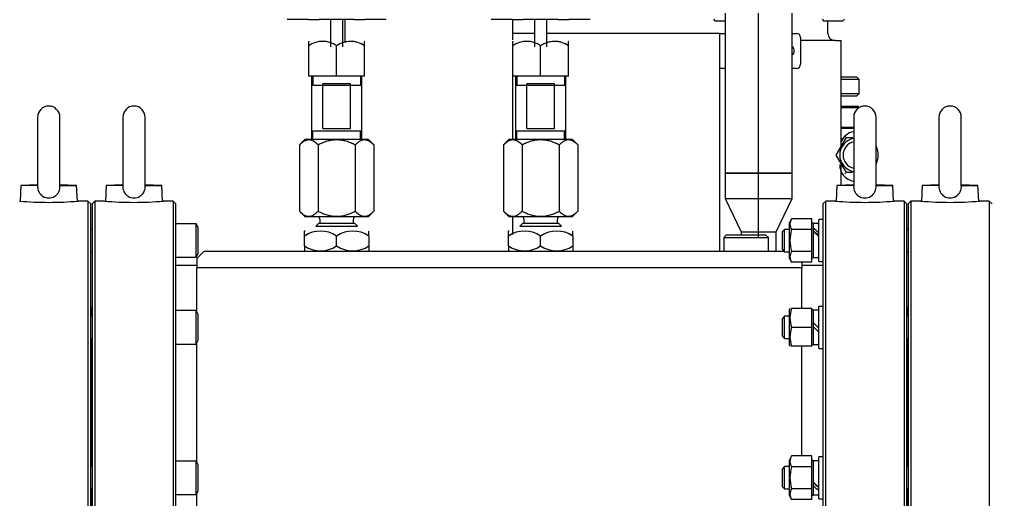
# Model space of a CAD drawing. Extents: x -681219 to -550379, y -242630 to -158199.
# Drawn here: x -621992 to -621092, y -178045 to -177600 of the extents above; entities that cross this region are included whole.
import ezdxf
from ezdxf.lldxf.tags import DXFTag

# ---------------------------------------------------------------- set-up
doc = ezdxf.new("R2010")
doc.units = 0
doc.header["$LTSCALE"] = 1000
for name, color, linetype in [('$TD_AUDIT_GENERATED_(22BB)', 7, 'CONTINUOUS'), ('150-3', 7, 'CONTINUOUS'), ('16_GB93', 7, 'CONTINUOUS'), ('16_GB97.1', 7, 'CONTINUOUS'), ('DN15_GB3289.2_A', 7, 'CONTINUOUS'), ('DN15X？金属软管', 7, 'CONTINUOUS'), ('DV1_默认层', 7, 'CONTINUOUS'), ('H04040016', 7, 'CONTINUOUS'), ('LZB-40B_0.25-2', 7, 'CONTINUOUS'), ('M16_GB1229', 7, 'CONTINUOUS'), ('M16×150_GB70.1_1', 7, 'CONTINUOUS'), ('M16×65_GB5782', 7, 'CONTINUOUS'), ('M20_GB825', 7, 'CONTINUOUS'), ('MY135_04030101', 7, 'CONTINUOUS'), ('MY150_06030202', 7, 'CONTINUOUS'), ('MYPH00711330A_A', 7, 'CONTINUOUS'), ('MYPH00711331A_A', 7, 'CONTINUOUS'), ('MYPH00711775_A', 7, 'CONTINUOUS'), ('MYPH01410300A_A', 7, 'CONTINUOUS'), ('MYPH01410303A_A', 7, 'CONTINUOUS'), ('MYPH01410304A_A', 7, 'CONTINUOUS'), ('MYPH01911308', 7, 'CONTINUOUS'), ('SJPS120×2_040201', 7, 'CONTINUOUS'), ('不锈钢法兰D25', 7, 'CONTINUOUS'), ('中段腔上筋', 7, 'CONTINUOUS'), ('中段腔衬套', 7, 'CONTINUOUS'), ('中段腔铸件', 7, 'CONTINUOUS'), ('异径接头DN40×20_GB12', 7, 'CONTINUOUS'), ('汽管DN40-350', 7, 'CONTINUOUS'), ('进料腔衬套', 7, 'CONTINUOUS'), ('进料腔铸件', 7, 'CONTINUOUS')]:
    doc.layers.add(name, color=color, linetype=linetype)
tags = doc.linetypes.add('CENTER2', pattern=[28.575, 19.05, -3.175, 3.175, -3.175]).pattern_tags.tags
tags[10:11] = [DXFTag(74, 4), DXFTag(75, 0), DXFTag(340, '0'), DXFTag(46, 0.0), DXFTag(50, 0.0), DXFTag(44, 0.0), DXFTag(45, 0.0)]
tags[8:9] = [DXFTag(74, 4), DXFTag(75, 0), DXFTag(340, '0'), DXFTag(46, 0.0), DXFTag(50, 0.0), DXFTag(44, 0.0), DXFTag(45, 0.0)]
tags[6:7] = [DXFTag(74, 4), DXFTag(75, 0), DXFTag(340, '0'), DXFTag(46, 0.0), DXFTag(50, 0.0), DXFTag(44, 0.0), DXFTag(45, 0.0)]
tags[4:5] = [DXFTag(74, 4), DXFTag(75, 0), DXFTag(340, '0'), DXFTag(46, 0.0), DXFTag(50, 0.0), DXFTag(44, 0.0), DXFTag(45, 0.0)]

msp = doc.modelspace()

# ---------------------------------------------------------------- linework, layer by layer
at = {"layer": '$TD_AUDIT_GENERATED_(22BB)', "color": 7, "linetype": 'Continuous'}
for p, q in [((-621514.6665, -177612.4964), (-621534.7545, -177612.4964)), ((-621351.7593, -177612.4964), (-621503.0025, -177612.4964)), ((-621342.9465, -177612.4964), (-621351.7593, -177612.4964)), ((-621342.9465, -177612.4964), (-621342.9465, -177814.6724))]:
    msp.add_line(p, q, dxfattribs=at)
at = {"layer": '150-3', "color": 7, "linetype": 'Continuous'}
for p, q in [((-621690.2745, -177620.8263), (-621690.2745, -177599.5364)), ((-621534.7545, -177618.4944), (-621534.7545, -177599.5364)), ((-621534.7545, -177710.9924), (-621534.7545, -177652.0244)), ((-621534.7545, -177799.0085), (-621534.7545, -177782.2724))]:
    msp.add_line(p, q, dxfattribs=at)
at = {"layer": '16_GB93', "color": 7, "linetype": 'Continuous'}
for p, q in [((-621250.9305, -177788.7237), (-621256.2441, -177788.7237)), ((-621256.2441, -177820.3461), (-621250.9305, -177820.3461)), ((-621250.9305, -177869.2267), (-621256.2441, -177869.2267)), ((-621256.2441, -177880.5025), (-621250.9305, -177885.8161)), ((-621250.9305, -177889.5734), (-621256.2441, -177884.2598)), ((-621256.2441, -177900.8491), (-621250.9305, -177900.8491)), ((-621250.9305, -178008.6621), (-621256.2441, -178008.6621)), ((-621256.2441, -178040.2845), (-621250.9305, -178040.2845))]:
    msp.add_line(p, q, dxfattribs=at)
for centre, major_axis, start_param, end_param in [((-621251.7086, -177804.5349), (-15.2724, 15.2724), -1.35823249, -1.01806001), ((-621251.7086, -177804.5349), (-10.1399, 10.1399), 4.89999302, 5.42094808), ((-621255.4659, -177804.5349), (15.2724, -15.2724), 1.54165878, 1.88183127), ((-621251.7086, -178024.4733), (-15.2724, 15.2724), 1.54165878, 1.88183127), ((-621255.4659, -178024.4733), (10.1399, -10.1399), 4.89999302, 5.42094808), ((-621255.4659, -178024.4733), (15.2724, -15.2724), -1.35823249, -1.01806001)]:
    msp.add_ellipse(centre, major_axis=major_axis, ratio=0.26794919, start_param=start_param, end_param=end_param, dxfattribs=at)
at = {"layer": '16_GB97.1', "color": 7, "linetype": 'Continuous'}
for p, q in [((-621250.9305, -177823.9749), (-621250.9305, -177785.0949)), ((-621247.0425, -177785.0949), (-621250.9305, -177785.0949)), ((-621250.9305, -177823.9749), (-621247.0425, -177823.9749)), ((-621250.9305, -177904.4779), (-621250.9305, -177865.5979)), ((-621247.0425, -177865.5979), (-621250.9305, -177865.5979)), ((-621250.9305, -177904.4779), (-621247.0425, -177904.4779)), ((-621250.9305, -178043.9133), (-621250.9305, -178005.0333)), ((-621247.0425, -178005.0333), (-621250.9305, -178005.0333)), ((-621250.9305, -178043.9133), (-621247.0425, -178043.9133))]:
    msp.add_line(p, q, dxfattribs=at)
at = {"layer": 'DN15_GB3289.2_A', "color": 7, "linetype": 'Continuous'}
for start, end in [(120.9353486, 123.4733596), (129.9993553, 135.2086753), (0, 25.4146209), (334.5853791, 0), (237.0970204, 239.6350416)]:
    msp.add_arc((-621215.9385, -177725.2484), 20.088, start, end, dxfattribs=at)
at = {"layer": 'DN15X？金属软管', "color": 7, "linetype": 'Continuous'}
for p, q in [((-621234.6446, -177725.2484), (-621225.2916, -177709.0484)), ((-621225.2916, -177709.0484), (-621219.2159, -177709.0484)), ((-621225.2916, -177741.4484), (-621234.6446, -177725.2484)), ((-621219.5642, -177741.4484), (-621225.2916, -177741.4484))]:
    msp.add_line(p, q, dxfattribs=at)
for centre, radius, start, end in [((-621215.9385, -177718.9496), 15.552, 99.6029008, 156.9721071), ((-621215.9385, -177725.2484), 15.552, 99.5940682, 260.4059318), ((-621215.9385, -177725.2484), 12.5025, 101.9652461, 258.0347539), ((-621215.9385, -177734.3339), 15.5551, 178.8577794, 260.3820947)]:
    msp.add_arc(centre, radius, start, end, dxfattribs=at)
at = {"layer": 'DV1_默认层', "color": 7, "linetype": 'CENTER2'}
msp.add_line((-621306.6585, -177801.8935), (-621306.6585, -176943.4901), dxfattribs=at)
at = {"layer": 'H04040016', "color": 7, "linetype": 'Continuous'}
for p, q in [((-621230.1945, -177679.8884), (-621214.6425, -177679.8884)), ((-621230.1945, -177681.1844), (-621213.3465, -177681.1844)), ((-621213.3465, -177681.1844), (-621214.6425, -177679.8884)), ((-621213.3465, -177681.2775), (-621213.3465, -177681.1844)), ((-621230.1945, -177699.3284), (-621218.5305, -177699.3284)), ((-621218.5305, -177700.6244), (-621230.1945, -177700.6244))]:
    msp.add_line(p, q, dxfattribs=at)
at = {"layer": 'LZB-40B_0.25-2', "color": 7, "linetype": 'Continuous'}
for p, q in [((-621242.5065, -177612.4964), (-621242.5065, -177600.8324)), ((-621235.3785, -177618.9764), (-621267.7785, -177618.9764)), ((-621235.3785, -177618.9764), (-621230.1945, -177618.9764)), ((-621230.1945, -177717.5405), (-621230.1945, -177618.9764)), ((-621230.1945, -177753.4586), (-621230.1945, -177734.7007))]:
    msp.add_line(p, q, dxfattribs=at)
msp.add_arc((-621236.0265, -177612.4964), 6.48, 180, 270, dxfattribs=at)
at = {"layer": 'M16_GB1229', "color": 7, "linetype": 'Continuous'}
for p, q in [((-621276.0573, -177784.3322), (-621278.4057, -177788.3997)), ((-621278.4057, -177788.3997), (-621278.4057, -177820.6701)), ((-621257.2809, -177784.3321), (-621276.0572, -177784.3321)), ((-621257.2809, -177794.4332), (-621257.2809, -177784.3321)), ((-621256.2441, -177788.3997), (-621257.2809, -177788.3997)), ((-621256.2441, -177788.3997), (-621256.2441, -177820.6701)), ((-621257.2809, -177794.4332), (-621276.0569, -177794.4332)), ((-621257.2809, -177814.636), (-621257.2809, -177794.4332)), ((-621257.2809, -177814.636), (-621276.0572, -177814.636)), ((-621257.2809, -177824.7376), (-621257.2809, -177814.636)), ((-621278.4057, -177820.6701), (-621276.0573, -177824.7375)), ((-621257.2809, -177824.7376), (-621276.0572, -177824.7376)), ((-621257.2809, -177820.6701), (-621256.2441, -177820.6701)), ((-621277.62, -177867.5419), (-621278.4057, -177868.9027)), ((-621278.4057, -177868.9027), (-621278.4057, -177901.1731)), ((-621257.2809, -177867.5419), (-621276.0572, -177867.5419)), ((-621257.2809, -177885.0379), (-621257.2809, -177867.5419)), ((-621256.2441, -177868.9027), (-621257.2809, -177868.9027)), ((-621256.2441, -177868.9027), (-621256.2441, -177901.1731)), ((-621257.2809, -177885.0379), (-621276.0569, -177885.0379)), ((-621257.2809, -177902.5339), (-621257.2809, -177885.0379)), ((-621278.4057, -177901.1731), (-621277.62, -177902.5339)), ((-621257.2809, -177902.5339), (-621276.0572, -177902.5339)), ((-621257.2809, -177901.1731), (-621256.2441, -177901.1731)), ((-621276.0573, -178004.2707), (-621278.4057, -178008.3381)), ((-621257.2809, -178004.2706), (-621276.0572, -178004.2706)), ((-621257.2809, -178014.3722), (-621257.2809, -178004.2706)), ((-621278.4057, -178008.3381), (-621278.4057, -178040.6085)), ((-621257.2809, -178014.3722), (-621276.0572, -178014.3722)), ((-621256.2441, -178008.3381), (-621257.2809, -178008.3381)), ((-621257.2809, -178034.575), (-621257.2809, -178014.3722)), ((-621256.2441, -178008.3381), (-621256.2441, -178040.6085)), ((-621278.4057, -178040.6085), (-621276.0573, -178044.676)), ((-621257.2809, -178034.575), (-621276.0569, -178034.575)), ((-621257.2809, -178044.6761), (-621257.2809, -178034.575)), ((-621257.2809, -178040.6085), (-621256.2441, -178040.6085)), ((-621257.2809, -178044.6761), (-621276.0572, -178044.6761))]:
    msp.add_line(p, q, dxfattribs=at)
for centre, radius, start, end in [((-621268.558, -177789.3825), 9.0413, 146.0414718, 213.9614395), ((-621243.9191, -177804.535), 33.6881, 162.5506439, 197.4479005), ((-621268.5881, -177819.6868), 9.0166, 145.9324646, 214.0675354), ((-621252.1322, -177876.2896), 25.474, 159.916149, 200.0855317), ((-621252.1323, -177893.7863), 25.4739, 159.9144081, 200.0839112), ((-621268.5881, -178009.3214), 9.0166, 145.9324646, 214.0675354), ((-621243.919, -178024.4732), 33.6882, 162.5521485, 197.4493071), ((-621268.558, -178039.6257), 9.0413, 146.038412, 213.9586768)]:
    msp.add_arc(centre, radius, start, end, dxfattribs=at)
at = {"layer": 'M16×150_GB70.1_1', "color": 7, "linetype": 'Continuous'}
for p, q in [((-621828.4281, -177788.9829), (-621847.0905, -177788.9829)), ((-621828.4281, -177820.0869), (-621828.4281, -177788.9829)), ((-621826.3545, -177792.5743), (-621828.4281, -177788.9829)), ((-621924.8505, -177794.1669), (-621926.1465, -177794.1669)), ((-621826.3545, -177816.4954), (-621826.3545, -177792.5743)), ((-621282.5529, -177794.1669), (-621284.6265, -177796.2405)), ((-621284.6265, -177812.8293), (-621284.6265, -177796.2405)), ((-621282.5529, -177814.9029), (-621282.5529, -177794.1669)), ((-621278.4057, -177794.1669), (-621282.5529, -177794.1669)), ((-621167.9865, -177794.1669), (-621169.2825, -177794.1669)), ((-621926.1465, -177814.9029), (-621924.8505, -177814.9029)), ((-621828.4281, -177820.0869), (-621826.3545, -177816.4954)), ((-621284.6265, -177812.8293), (-621282.5529, -177814.9029)), ((-621282.5529, -177814.9029), (-621278.4057, -177814.9029)), ((-621169.2825, -177814.9029), (-621167.9865, -177814.9029)), ((-621847.0905, -177820.0869), (-621828.4281, -177820.0869)), ((-621828.4281, -177869.4859), (-621847.0905, -177869.4859)), ((-621828.4281, -177900.5899), (-621828.4281, -177869.4859)), ((-621826.3545, -177873.0774), (-621828.4281, -177869.4859)), ((-621924.8505, -177874.6699), (-621926.1465, -177874.6699)), ((-621826.3545, -177896.9985), (-621826.3545, -177873.0774)), ((-621282.5529, -177874.6699), (-621284.6265, -177876.7435)), ((-621284.6265, -177893.3323), (-621284.6265, -177876.7435)), ((-621282.5529, -177895.4059), (-621282.5529, -177874.6699)), ((-621278.4057, -177874.6699), (-621282.5529, -177874.6699)), ((-621167.9865, -177874.6699), (-621169.2825, -177874.6699)), ((-621926.1465, -177895.4059), (-621924.8505, -177895.4059)), ((-621828.4281, -177900.5899), (-621826.3545, -177896.9985)), ((-621284.6265, -177893.3323), (-621282.5529, -177895.4059)), ((-621282.5529, -177895.4059), (-621278.4057, -177895.4059)), ((-621169.2825, -177895.4059), (-621167.9865, -177895.4059)), ((-621847.0905, -177900.5899), (-621828.4281, -177900.5899)), ((-621924.8505, -178014.1053), (-621926.1465, -178014.1053)), ((-621828.4281, -178008.9213), (-621847.0905, -178008.9213)), ((-621828.4281, -178040.0253), (-621828.4281, -178008.9213)), ((-621826.3545, -178012.5128), (-621828.4281, -178008.9213)), ((-621826.3545, -178036.4339), (-621826.3545, -178012.5128)), ((-621282.5529, -178014.1053), (-621284.6265, -178016.1789)), ((-621282.5529, -178034.8413), (-621282.5529, -178014.1053)), ((-621278.4057, -178014.1053), (-621282.5529, -178014.1053)), ((-621167.9865, -178014.1053), (-621169.2825, -178014.1053)), ((-621284.6265, -178032.7677), (-621284.6265, -178016.1789)), ((-621284.6265, -178032.7677), (-621282.5529, -178034.8413)), ((-621926.1465, -178034.8413), (-621924.8505, -178034.8413)), ((-621847.0905, -178040.0253), (-621828.4281, -178040.0253)), ((-621828.4281, -178040.0253), (-621826.3545, -178036.4339)), ((-621282.5529, -178034.8413), (-621278.4057, -178034.8413)), ((-621169.2825, -178034.8413), (-621167.9865, -178034.8413))]:
    msp.add_line(p, q, dxfattribs=at)
at = {"layer": 'M16×65_GB5782', "color": 7, "linetype": 'Continuous'}
for p, q in [((-621348.6111, -177599.4068), (-621347.1855, -177600.8324)), ((-621347.1855, -177600.8324), (-621337.7625, -177600.8324)), ((-621247.8319, -177599.3809), (-621246.3804, -177600.8324)), ((-621246.3804, -177600.8324), (-621228.5474, -177600.8324)), ((-621228.5474, -177600.8324), (-621227.0959, -177599.3809))]:
    msp.add_line(p, q, dxfattribs=at)
at = {"layer": 'M20_GB825', "color": 7, "linetype": 'Continuous'}
for p, q in [((-621975.3945, -177690.2564), (-621975.3945, -177754.1119)), ((-621954.6585, -177753.8145), (-621954.6585, -177690.2564)), ((-621896.3385, -177690.2564), (-621896.3385, -177754.1142)), ((-621875.6025, -177753.8145), (-621875.6025, -177690.2564)), ((-621218.5305, -177690.2564), (-621218.5305, -177754.1142)), ((-621197.7945, -177753.8145), (-621197.7945, -177690.2564)), ((-621139.4745, -177690.2564), (-621139.4745, -177754.1142)), ((-621118.7385, -177753.8145), (-621118.7385, -177690.2564)), ((-621990.8752, -177753.6308), (-621991.597, -177768.0671)), ((-621975.3945, -177752.9323), (-621990.8752, -177753.6308)), ((-621975.3898, -177753.6308), (-621990.8752, -177753.6308)), ((-621954.6631, -177753.6308), (-621939.1778, -177753.6308)), ((-621939.1778, -177753.6308), (-621954.6585, -177752.9323)), ((-621938.456, -177768.0665), (-621939.1778, -177753.6308)), ((-621911.8192, -177753.6308), (-621912.541, -177768.0671)), ((-621896.3385, -177752.9323), (-621911.8192, -177753.6308)), ((-621896.3338, -177753.6308), (-621911.8192, -177753.6308)), ((-621875.6071, -177753.6308), (-621860.1218, -177753.6308)), ((-621860.1218, -177753.6308), (-621875.6025, -177752.9323)), ((-621859.4, -177768.0665), (-621860.1218, -177753.6308)), ((-621234.0112, -177753.6308), (-621234.733, -177768.0671)), ((-621218.5305, -177752.9323), (-621234.0112, -177753.6308)), ((-621218.5258, -177753.6308), (-621234.0112, -177753.6308)), ((-621197.7991, -177753.6308), (-621182.3138, -177753.6308)), ((-621182.3138, -177753.6308), (-621197.7945, -177752.9323)), ((-621181.592, -177768.0665), (-621182.3138, -177753.6308)), ((-621154.9552, -177753.6308), (-621155.677, -177768.0671)), ((-621139.4745, -177752.9323), (-621154.9552, -177753.6308)), ((-621139.4698, -177753.6308), (-621154.9552, -177753.6308)), ((-621118.7431, -177753.6308), (-621103.2578, -177753.6308)), ((-621103.2578, -177753.6308), (-621118.7385, -177752.9323)), ((-621102.536, -177768.0665), (-621103.2578, -177753.6308))]:
    msp.add_line(p, q, dxfattribs=at)
for centre, radius, start, end in [((-621965.0265, -177690.2564), 10.368, 0, 180), ((-621885.9705, -177690.2564), 10.368, 0, 180), ((-621208.1625, -177690.2564), 10.368, 0, 180), ((-621129.1065, -177690.2564), 10.368, 0, 180), ((-621965.0265, -177754.6587), 10.4142, 174.3354546, 5.6645454), ((-621885.9705, -177754.6587), 10.4142, 174.3354546, 5.6645454), ((-621208.1625, -177754.6587), 10.4142, 174.3354546, 5.6645454), ((-621129.1065, -177754.6587), 10.4142, 174.3354546, 5.6645454)]:
    msp.add_arc(centre, radius, start, end, dxfattribs=at)
at = {"layer": 'MY135_04030101', "color": 7, "linetype": 'Continuous'}
for p, q in [((-621739.4751, -177599.5364), (-621743.8431, -177599.5364)), ((-621724.2253, -177599.5364), (-621739.4751, -177599.5364)), ((-621724.2253, -177599.5364), (-621714.2545, -177599.5364)), ((-621702.4185, -177599.5364), (-621714.2545, -177599.5364)), ((-621693.6824, -177599.5364), (-621702.4185, -177599.5364)), ((-621681.8465, -177599.5364), (-621693.6824, -177599.5364)), ((-621681.8465, -177599.5364), (-621671.8757, -177599.5364)), ((-621656.6259, -177599.5364), (-621671.8757, -177599.5364)), ((-621652.2578, -177599.5364), (-621656.6259, -177599.5364)), ((-621550.2591, -177599.5364), (-621554.6271, -177599.5364)), ((-621535.0093, -177599.5364), (-621550.2591, -177599.5364)), ((-621535.0093, -177599.5364), (-621525.0385, -177599.5364)), ((-621513.2025, -177599.5364), (-621525.0385, -177599.5364)), ((-621504.4664, -177599.5364), (-621513.2025, -177599.5364)), ((-621492.6305, -177599.5364), (-621504.4664, -177599.5364)), ((-621492.6305, -177599.5364), (-621482.6597, -177599.5364)), ((-621467.4099, -177599.5364), (-621482.6597, -177599.5364)), ((-621463.0418, -177599.5364), (-621467.4099, -177599.5364))]:
    msp.add_line(p, q, dxfattribs=at)
at = {"layer": 'MY150_06030202', "color": 7, "linetype": 'Continuous'}
msp.add_line((-621168.6345, -177898.9124), (-621169.2825, -177898.9124), dxfattribs=at)
at = {"layer": 'MYPH00711330A_A', "color": 7, "linetype": 'Continuous'}
for p, q in [((-621703.8825, -177599.5364), (-621703.8825, -177624.8732)), ((-621692.2185, -177624.8732), (-621692.2185, -177599.5364)), ((-621514.6665, -177599.5364), (-621514.6665, -177624.8732)), ((-621503.0025, -177624.8732), (-621503.0025, -177599.5364))]:
    msp.add_line(p, q, dxfattribs=at)
at = {"layer": 'MYPH00711331A_A', "color": 7, "linetype": 'Continuous'}
for p, q in [((-621727.5993, -177710.9924), (-621732.4698, -177715.8629)), ((-621732.4698, -177715.8629), (-621732.4698, -177777.4019)), ((-621668.5017, -177710.9924), (-621727.5993, -177710.9924)), ((-621715.2601, -177715.8629), (-621715.2601, -177777.4019)), ((-621680.8408, -177715.8629), (-621680.8408, -177777.4019)), ((-621663.6312, -177715.8629), (-621668.5017, -177710.9924)), ((-621663.6312, -177715.8629), (-621663.6312, -177777.4019)), ((-621538.3833, -177710.9924), (-621543.2538, -177715.8629)), ((-621543.2538, -177715.8629), (-621543.2538, -177777.4019)), ((-621479.2857, -177710.9924), (-621538.3833, -177710.9924)), ((-621526.0441, -177715.8629), (-621526.0441, -177777.4019)), ((-621491.6248, -177715.8629), (-621491.6248, -177777.4019)), ((-621474.4152, -177715.8629), (-621479.2857, -177710.9924)), ((-621474.4152, -177715.8629), (-621474.4152, -177777.4019)), ((-621732.4698, -177777.4019), (-621727.5993, -177782.2724)), ((-621668.5017, -177782.2724), (-621663.6312, -177777.4019)), ((-621543.2538, -177777.4019), (-621538.3833, -177782.2724)), ((-621479.2857, -177782.2724), (-621474.4152, -177777.4019)), ((-621727.5993, -177782.2724), (-621668.5017, -177782.2724)), ((-621714.8985, -177788.7524), (-621717.4905, -177791.3444)), ((-621681.2025, -177788.7524), (-621714.8985, -177788.7524)), ((-621713.6025, -177784.8644), (-621713.6025, -177788.7524)), ((-621682.4985, -177788.7524), (-621682.4985, -177784.8644)), ((-621678.6105, -177791.3444), (-621681.2025, -177788.7524)), ((-621538.3833, -177782.2724), (-621479.2857, -177782.2724)), ((-621525.6825, -177788.7524), (-621528.2745, -177791.3444)), ((-621491.9865, -177788.7524), (-621525.6825, -177788.7524)), ((-621524.3865, -177784.8644), (-621524.3865, -177788.7524)), ((-621493.2825, -177788.7524), (-621493.2825, -177784.8644)), ((-621489.3945, -177791.3444), (-621491.9865, -177788.7524)), ((-621717.4905, -177791.3444), (-621678.6105, -177791.3444)), ((-621528.2745, -177791.3444), (-621489.3945, -177791.3444))]:
    msp.add_line(p, q, dxfattribs=at)
for centre, start, end in [((-621716.1945, -177784.8644), 0, 90), ((-621679.9065, -177784.8644), 90, 180), ((-621526.9785, -177784.8644), 0, 90), ((-621490.6905, -177784.8644), 90, 180)]:
    msp.add_arc(centre, 2.592, start, end, dxfattribs=at)
for points, knots in [([(-621715.2601, -177715.8629), (-621716.6048, -177714.5183), (-621717.9798, -177713.375), (-621720.1161, -177712.1498), (-621720.8406, -177711.8239), (-621721.9504, -177711.4877), (-621722.3241, -177711.401), (-621723.08, -177711.2834), (-621723.4579, -177711.2533), (-621725.3359, -177711.2454), (-621726.8127, -177711.7004), (-621728.9969, -177712.9383), (-621729.7096, -177713.4361), (-621731.1076, -177714.5601), (-621731.7936, -177715.1868), (-621732.4698, -177715.8629)], [0, 0, 0, 0, 0.25, 0.25, 0.375, 0.375, 0.4375, 0.4375, 0.5, 0.5, 0.75, 0.75, 0.875, 0.875, 1, 1, 1, 1]), ([(-621680.8408, -177715.8629), (-621682.1739, -177715.1964), (-621683.5345, -177714.5736), (-621685.6314, -177713.7289), (-621686.3377, -177713.4633), (-621687.757, -177712.9719), (-621688.4713, -177712.7454), (-621690.6299, -177712.1304), (-621692.0899, -177711.8062), (-621694.3176, -177711.4755), (-621695.0677, -177711.391), (-621696.5764, -177711.2786), (-621697.328, -177711.251), (-621699.5747, -177711.253), (-621701.0614, -177711.3677), (-621703.2764, -177711.6974), (-621704.0122, -177711.8335), (-621705.479, -177712.155), (-621706.2124, -177712.341), (-621708.3864, -177712.9622), (-621709.7989, -177713.4583), (-621712.5681, -177714.5748), (-621713.9247, -177715.1952), (-621715.2601, -177715.8629)], [0, 0, 0, 0, 0.125, 0.125, 0.1875, 0.1875, 0.25, 0.25, 0.375, 0.375, 0.4375, 0.4375, 0.5, 0.5, 0.625, 0.625, 0.6875, 0.6875, 0.75, 0.75, 0.875, 0.875, 1, 1, 1, 1]), ([(-621663.6312, -177715.8629), (-621664.9753, -177714.5188), (-621666.3499, -177713.3757), (-621668.486, -177712.1504), (-621669.2105, -177711.8244), (-621670.3204, -177711.4879), (-621670.6942, -177711.4012), (-621671.4502, -177711.2835), (-621671.8281, -177711.2533), (-621673.7062, -177711.2452), (-621675.1831, -177711.7001), (-621677.3677, -177712.9381), (-621678.0803, -177713.4359), (-621679.4785, -177714.56), (-621680.1646, -177715.1867), (-621680.8408, -177715.8629)], [0, 0, 0, 0, 0.25, 0.25, 0.375, 0.375, 0.4375, 0.4375, 0.5, 0.5, 0.75, 0.75, 0.875, 0.875, 1, 1, 1, 1]), ([(-621526.0441, -177715.8629), (-621527.3888, -177714.5183), (-621528.7638, -177713.375), (-621530.9001, -177712.1498), (-621531.6246, -177711.8239), (-621532.7344, -177711.4877), (-621533.1081, -177711.401), (-621533.864, -177711.2834), (-621534.2419, -177711.2533), (-621536.1199, -177711.2454), (-621537.5967, -177711.7004), (-621539.7809, -177712.9383), (-621540.4936, -177713.4361), (-621541.8916, -177714.5601), (-621542.5776, -177715.1868), (-621543.2538, -177715.8629)], [0, 0, 0, 0, 0.25, 0.25, 0.375, 0.375, 0.4375, 0.4375, 0.5, 0.5, 0.75, 0.75, 0.875, 0.875, 1, 1, 1, 1]), ([(-621491.6248, -177715.8629), (-621492.9579, -177715.1964), (-621494.3185, -177714.5736), (-621496.4154, -177713.7289), (-621497.1217, -177713.4633), (-621498.541, -177712.9719), (-621499.2553, -177712.7454), (-621501.4139, -177712.1304), (-621502.8739, -177711.8062), (-621505.1016, -177711.4755), (-621505.8517, -177711.391), (-621507.3604, -177711.2786), (-621508.112, -177711.251), (-621510.3587, -177711.253), (-621511.8454, -177711.3677), (-621514.0604, -177711.6974), (-621514.7962, -177711.8335), (-621516.263, -177712.155), (-621516.9964, -177712.341), (-621519.1704, -177712.9622), (-621520.5829, -177713.4583), (-621523.3521, -177714.5748), (-621524.7087, -177715.1952), (-621526.0441, -177715.8629)], [0, 0, 0, 0, 0.125, 0.125, 0.1875, 0.1875, 0.25, 0.25, 0.375, 0.375, 0.4375, 0.4375, 0.5, 0.5, 0.625, 0.625, 0.6875, 0.6875, 0.75, 0.75, 0.875, 0.875, 1, 1, 1, 1]), ([(-621474.4152, -177715.8629), (-621475.7593, -177714.5188), (-621477.1339, -177713.3757), (-621479.27, -177712.1504), (-621479.9945, -177711.8244), (-621481.1044, -177711.4879), (-621481.4782, -177711.4012), (-621482.2342, -177711.2835), (-621482.6121, -177711.2533), (-621484.4902, -177711.2452), (-621485.9671, -177711.7001), (-621488.1517, -177712.9381), (-621488.8643, -177713.4359), (-621490.2625, -177714.56), (-621490.9486, -177715.1867), (-621491.6248, -177715.8629)], [0, 0, 0, 0, 0.25, 0.25, 0.375, 0.375, 0.4375, 0.4375, 0.5, 0.5, 0.75, 0.75, 0.875, 0.875, 1, 1, 1, 1]), ([(-621732.4698, -177777.4019), (-621731.1257, -177778.746), (-621729.7511, -177779.8891), (-621727.6151, -177781.1144), (-621726.8906, -177781.4404), (-621725.7808, -177781.7769), (-621725.407, -177781.8636), (-621724.651, -177781.9813), (-621724.2731, -177782.0115), (-621722.3951, -177782.0197), (-621720.9182, -177781.5649), (-621718.7337, -177780.327), (-621718.021, -177779.8292), (-621716.6227, -177778.7051), (-621715.9365, -177778.0783), (-621715.2601, -177777.4019)], [0, 0, 0, 0, 0.25, 0.25, 0.375, 0.375, 0.4375, 0.4375, 0.5, 0.5, 0.75, 0.75, 0.875, 0.875, 1, 1, 1, 1]), ([(-621715.2601, -177777.4019), (-621713.9247, -177778.0696), (-621712.5681, -177778.6901), (-621709.7989, -177779.8066), (-621708.3864, -177780.3027), (-621706.2124, -177780.9238), (-621705.479, -177781.1099), (-621704.0122, -177781.4313), (-621703.2764, -177781.5674), (-621701.0614, -177781.8971), (-621699.5747, -177782.0119), (-621697.328, -177782.0139), (-621696.5764, -177781.9863), (-621695.0677, -177781.8738), (-621694.3176, -177781.7894), (-621692.0899, -177781.4586), (-621690.6299, -177781.1344), (-621688.4713, -177780.5194), (-621687.757, -177780.293), (-621686.3377, -177779.8015), (-621685.6314, -177779.5359), (-621683.5345, -177778.6913), (-621682.1739, -177778.0685), (-621680.8408, -177777.4019)], [0, 0, 0, 0, 0.125, 0.125, 0.25, 0.25, 0.3125, 0.3125, 0.375, 0.375, 0.5, 0.5, 0.5625, 0.5625, 0.625, 0.625, 0.75, 0.75, 0.8125, 0.8125, 0.875, 0.875, 1, 1, 1, 1]), ([(-621680.8408, -177777.4019), (-621679.4967, -177778.7461), (-621678.122, -177779.8892), (-621675.986, -177781.1145), (-621675.2615, -177781.4404), (-621674.1516, -177781.7769), (-621673.7778, -177781.8636), (-621673.0218, -177781.9813), (-621672.6439, -177782.0115), (-621670.7658, -177782.0197), (-621669.2889, -177781.5647), (-621667.1043, -177780.3267), (-621666.3916, -177779.829), (-621664.9935, -177778.7049), (-621664.3074, -177778.0781), (-621663.6312, -177777.4019)], [0, 0, 0, 0, 0.25, 0.25, 0.375, 0.375, 0.4375, 0.4375, 0.5, 0.5, 0.75, 0.75, 0.875, 0.875, 1, 1, 1, 1]), ([(-621543.2538, -177777.4019), (-621541.9097, -177778.746), (-621540.5351, -177779.8891), (-621538.3991, -177781.1144), (-621537.6746, -177781.4404), (-621536.5648, -177781.7769), (-621536.191, -177781.8636), (-621535.435, -177781.9813), (-621535.0571, -177782.0115), (-621533.1791, -177782.0197), (-621531.7022, -177781.5649), (-621529.5177, -177780.327), (-621528.805, -177779.8292), (-621527.4067, -177778.7051), (-621526.7205, -177778.0783), (-621526.0441, -177777.4019)], [0, 0, 0, 0, 0.25, 0.25, 0.375, 0.375, 0.4375, 0.4375, 0.5, 0.5, 0.75, 0.75, 0.875, 0.875, 1, 1, 1, 1]), ([(-621526.0441, -177777.4019), (-621524.7087, -177778.0696), (-621523.3521, -177778.6901), (-621520.5829, -177779.8066), (-621519.1704, -177780.3027), (-621516.9964, -177780.9238), (-621516.263, -177781.1099), (-621514.7962, -177781.4313), (-621514.0604, -177781.5674), (-621511.8454, -177781.8971), (-621510.3587, -177782.0119), (-621508.112, -177782.0139), (-621507.3604, -177781.9863), (-621505.8517, -177781.8738), (-621505.1016, -177781.7894), (-621502.8739, -177781.4586), (-621501.4139, -177781.1344), (-621499.2553, -177780.5194), (-621498.541, -177780.293), (-621497.1217, -177779.8015), (-621496.4154, -177779.5359), (-621494.3185, -177778.6913), (-621492.9579, -177778.0685), (-621491.6248, -177777.4019)], [0, 0, 0, 0, 0.125, 0.125, 0.25, 0.25, 0.3125, 0.3125, 0.375, 0.375, 0.5, 0.5, 0.5625, 0.5625, 0.625, 0.625, 0.75, 0.75, 0.8125, 0.8125, 0.875, 0.875, 1, 1, 1, 1]), ([(-621491.6248, -177777.4019), (-621490.2807, -177778.7461), (-621488.906, -177779.8892), (-621486.77, -177781.1145), (-621486.0455, -177781.4404), (-621484.9356, -177781.7769), (-621484.5618, -177781.8636), (-621483.8058, -177781.9813), (-621483.4279, -177782.0115), (-621481.5498, -177782.0197), (-621480.0729, -177781.5647), (-621477.8883, -177780.3267), (-621477.1756, -177779.829), (-621475.7775, -177778.7049), (-621475.0914, -177778.0781), (-621474.4152, -177777.4019)], [0, 0, 0, 0, 0.25, 0.25, 0.375, 0.375, 0.4375, 0.4375, 0.5, 0.5, 0.75, 0.75, 0.875, 0.875, 1, 1, 1, 1])]:
    msp.add_open_spline(points, degree=3, knots=knots, dxfattribs=at)
at = {"layer": 'MYPH00711775_A', "color": 7, "linetype": 'Continuous'}
for p, q in [((-621266.4825, -177829.9319), (-621827.6505, -177829.9319)), ((-621827.6505, -177870.8327), (-621827.6505, -177829.9319)), ((-621266.4825, -177867.5419), (-621266.4825, -177829.9319)), ((-621827.6505, -178009.2962), (-621827.6505, -177899.2431)), ((-621266.4825, -178004.2706), (-621266.4825, -177902.5339)), ((-621827.6505, -178171.2743), (-621827.6505, -178038.6785))]:
    msp.add_line(p, q, dxfattribs=at)
at = {"layer": 'MYPH01410300A_A', "color": 7, "linetype": 'Continuous'}
for p, q in [((-621723.7113, -177619.6244), (-621723.9705, -177619.8836)), ((-621723.9705, -177623.8935), (-621723.9705, -177619.8837)), ((-621723.9705, -177652.0244), (-621723.9705, -177623.8935)), ((-621698.0505, -177652.0244), (-621698.0505, -177623.8935)), ((-621672.1305, -177619.8836), (-621672.3897, -177619.6244)), ((-621672.1305, -177623.8935), (-621672.1305, -177619.8836)), ((-621672.1305, -177652.0244), (-621672.1305, -177623.8935)), ((-621534.4953, -177619.6244), (-621534.7545, -177619.8836)), ((-621534.7545, -177623.8935), (-621534.7545, -177619.8837)), ((-621534.7545, -177652.0244), (-621534.7545, -177623.8935)), ((-621508.8345, -177652.0244), (-621508.8345, -177623.8935)), ((-621482.9145, -177619.8836), (-621483.1737, -177619.6244)), ((-621482.9145, -177623.8935), (-621482.9145, -177619.8836)), ((-621482.9145, -177652.0244), (-621482.9145, -177623.8935)), ((-621698.0505, -177652.0244), (-621723.9705, -177652.0244)), ((-621672.1305, -177652.0244), (-621698.0505, -177652.0244)), ((-621508.8345, -177652.0244), (-621534.7545, -177652.0244)), ((-621482.9145, -177652.0244), (-621508.8345, -177652.0244))]:
    msp.add_line(p, q, dxfattribs=at)
for centre, radius, start, end in [((-621711.0105, -177642.9373), 23.0354, 55.7633544, 124.2366456), ((-621685.0905, -177643.0396), 23.12, 55.9059589, 124.0940411), ((-621685.0905, -177642.9373), 23.0354, 55.7633544, 108.1531315), ((-621521.7945, -177642.9373), 23.0354, 55.7633544, 124.2366456), ((-621495.8745, -177643.0396), 23.12, 55.9059589, 124.0940411), ((-621495.8745, -177642.9373), 23.0354, 55.7633544, 108.1531315)]:
    msp.add_arc(centre, radius, start, end, dxfattribs=at)
at = {"layer": 'MYPH01410303A_A', "color": 7, "linetype": 'Continuous'}
for p, q in [((-621721.3785, -177652.0244), (-621721.3785, -177710.9924)), ((-621720.1862, -177652.0244), (-621720.1862, -177660.4484)), ((-621675.9148, -177652.0244), (-621675.9148, -177660.4484)), ((-621674.7225, -177710.9924), (-621674.7225, -177652.0244)), ((-621532.1625, -177652.0244), (-621532.1625, -177710.9924)), ((-621530.9702, -177652.0244), (-621530.9702, -177660.4484)), ((-621486.6988, -177652.0244), (-621486.6988, -177660.4484)), ((-621485.5065, -177710.9924), (-621485.5065, -177652.0244)), ((-621721.3785, -177660.4484), (-621674.7225, -177660.4484)), ((-621685.1554, -177659.1524), (-621710.9455, -177659.1524)), ((-621710.9455, -177700.6244), (-621710.9455, -177659.1524)), ((-621685.1554, -177700.6244), (-621685.1554, -177659.1524)), ((-621532.1625, -177660.4484), (-621485.5065, -177660.4484)), ((-621495.9394, -177659.1524), (-621521.7295, -177659.1524)), ((-621521.7295, -177700.6244), (-621521.7295, -177659.1524)), ((-621495.9394, -177700.6244), (-621495.9394, -177659.1524)), ((-621674.7225, -177703.2164), (-621721.3785, -177703.2164)), ((-621720.1862, -177710.9924), (-621720.1862, -177703.2164)), ((-621710.9455, -177700.6244), (-621685.1554, -177700.6244)), ((-621675.9148, -177710.9924), (-621675.9148, -177703.2164)), ((-621485.5065, -177703.2164), (-621532.1625, -177703.2164)), ((-621530.9702, -177710.9924), (-621530.9702, -177703.2164)), ((-621521.7295, -177700.6244), (-621495.9394, -177700.6244)), ((-621486.6988, -177710.9924), (-621486.6988, -177703.2164))]:
    msp.add_line(p, q, dxfattribs=at)
at = {"layer": 'MYPH01410304A_A', "color": 7, "linetype": 'Continuous'}
for p, q in [((-621727.3401, -177795.2324), (-621727.8585, -177795.7508)), ((-621727.8585, -177800.3621), (-621727.8585, -177795.7508)), ((-621668.2425, -177800.3621), (-621668.2425, -177795.761)), ((-621538.1241, -177795.2324), (-621538.6425, -177795.7508)), ((-621538.6425, -177800.3621), (-621538.6425, -177795.7508)), ((-621479.0265, -177800.3621), (-621479.0265, -177795.761)), ((-621727.8585, -177809.5427), (-621727.8585, -177800.3621)), ((-621698.0505, -177809.5427), (-621698.0505, -177800.3621)), ((-621668.2425, -177800.3621), (-621668.2425, -177809.5427)), ((-621538.6425, -177809.5427), (-621538.6425, -177800.3621)), ((-621508.8345, -177809.5427), (-621508.8345, -177800.3621)), ((-621479.0265, -177800.3621), (-621479.0265, -177809.5427)), ((-621727.8585, -177809.5427), (-621727.8585, -177814.154)), ((-621727.8585, -177814.154), (-621727.3401, -177814.6724)), ((-621668.7609, -177814.6724), (-621668.2425, -177814.154)), ((-621668.2425, -177809.5427), (-621668.2425, -177814.154)), ((-621538.6425, -177809.5427), (-621538.6425, -177814.154)), ((-621538.6425, -177814.154), (-621538.1241, -177814.6724)), ((-621479.5449, -177814.6724), (-621479.0265, -177814.154)), ((-621479.0265, -177809.5427), (-621479.0265, -177814.154))]:
    msp.add_line(p, q, dxfattribs=at)
for centre, radius, start, end in [((-621712.9545, -177822.263), 26.491, 55.7638466, 124.2361534), ((-621712.9545, -177822.2629), 26.491, 100.0537208, 124.2362153), ((-621683.1465, -177822.2628), 26.4909, 55.7636343, 124.2363657), ((-621523.7385, -177822.263), 26.491, 55.7638466, 124.2361534), ((-621523.7385, -177822.2629), 26.491, 100.0537208, 124.2362153), ((-621493.9305, -177822.2628), 26.4909, 55.7636343, 124.2363657), ((-621493.9305, -177822.263), 26.491, 55.7638466, 79.979887), ((-621712.9545, -177787.6419), 26.491, 235.7638466, 304.2361534), ((-621683.1465, -177787.642), 26.4909, 235.7636343, 304.2363657), ((-621523.7385, -177787.6419), 26.491, 235.7638466, 304.2361534), ((-621493.9305, -177787.642), 26.4909, 235.7636343, 304.2363657)]:
    msp.add_arc(centre, radius, start, end, dxfattribs=at)
at = {"layer": 'MYPH01911308', "color": 7, "linetype": 'Continuous'}
for p, q in [((-621342.9465, -177612.4964), (-621337.7625, -177612.4964)), ((-621275.5545, -177612.4964), (-621271.6665, -177612.4964)), ((-621267.7785, -177616.3844), (-621267.7785, -177641.0084)), ((-621337.7625, -177644.8964), (-621342.9465, -177644.8964)), ((-621271.6665, -177644.8964), (-621275.5545, -177644.8964))]:
    msp.add_line(p, q, dxfattribs=at)
for centre, radius, start, end in [((-621271.6665, -177616.3844), 3.888, 0, 90), ((-621278.1465, -177628.6964), 4.536, 304.8499046, 55.1500954), ((-621271.6665, -177641.0084), 3.888, 270, 0)]:
    msp.add_arc(centre, radius, start, end, dxfattribs=at)
at = {"layer": 'SJPS120×2_040201', "color": 7, "linetype": 'Continuous'}
for p, q in [((-621336.4665, -177799.1204), (-621339.0585, -177801.7124)), ((-621336.4665, -177799.1204), (-621300.1785, -177799.1204)), ((-621297.5865, -177801.7124), (-621300.1785, -177799.1204)), ((-621339.0585, -177801.7124), (-621297.5865, -177801.7124)), ((-621339.0585, -177801.7124), (-621339.0585, -177814.6724)), ((-621297.5865, -177814.6724), (-621297.5865, -177801.7124))]:
    msp.add_line(p, q, dxfattribs=at)
at = {"layer": '不锈钢法兰D25', "color": 7, "linetype": 'Continuous'}
for p, q in [((-621230.1945, -177652.6724), (-621215.9385, -177652.6724)), ((-621213.3465, -177655.2644), (-621215.9385, -177652.6724)), ((-621213.3465, -177655.2644), (-621230.1945, -177655.2644)), ((-621213.3465, -177668.2244), (-621213.3465, -177655.2644)), ((-621230.1945, -177668.2244), (-621213.3465, -177668.2244)), ((-621215.9385, -177670.8164), (-621230.1945, -177670.8164)), ((-621215.9385, -177670.8164), (-621213.3465, -177668.2244))]:
    msp.add_line(p, q, dxfattribs=at)
at = {"layer": '中段腔上筋', "color": 7, "linetype": 'Continuous'}
for p, q in [((-621821.1705, -177814.6724), (-621827.6505, -177821.1524)), ((-621282.7833, -177814.6724), (-621821.1705, -177814.6724)), ((-621827.6505, -177821.1524), (-621827.6505, -177829.9319)), ((-621266.4825, -177824.7376), (-621266.4825, -177829.9319))]:
    msp.add_line(p, q, dxfattribs=at)
at = {"layer": '中段腔衬套', "color": 7, "linetype": 'Continuous'}
for p, q in [((-621924.8505, -177865.8644), (-621925.4985, -177866.5124)), ((-621925.4985, -177866.5124), (-621925.4985, -177874.6699)), ((-621167.9865, -177865.8644), (-621168.6345, -177866.5124)), ((-621168.6345, -177866.5124), (-621168.6345, -177874.6699)), ((-621925.4985, -177895.4059), (-621925.4985, -178014.1053)), ((-621168.6345, -177895.4059), (-621168.6345, -178014.1053)), ((-621168.6345, -177917.7044), (-621169.2825, -177917.6396)), ((-621925.4985, -178034.8413), (-621925.4985, -178175.1115)), ((-621168.6345, -178034.8413), (-621168.6345, -178175.1115))]:
    msp.add_line(p, q, dxfattribs=at)
at = {"layer": '中段腔铸件', "color": 7, "linetype": 'Continuous'}
for p, q in [((-621922.2585, -177768.0164), (-621924.8505, -177770.6084)), ((-621924.8505, -177770.6084), (-621924.8505, -178072.5764)), ((-621922.2585, -177768.0164), (-621922.2585, -178072.5764)), ((-621913.1865, -177768.0164), (-621922.2585, -177768.0164)), ((-621849.6825, -177768.0164), (-621859.0911, -177768.0164)), ((-621849.6825, -177768.0164), (-621849.6825, -178441.9364)), ((-621847.0905, -177770.6084), (-621849.6825, -177768.0164)), ((-621847.0905, -178439.3444), (-621847.0905, -177770.6084)), ((-621244.4505, -177768.0164), (-621247.0425, -177770.6084)), ((-621247.0425, -177770.6084), (-621247.0425, -178439.3444)), ((-621244.4505, -178441.9364), (-621244.4505, -177768.0164)), ((-621235.3785, -177768.0164), (-621244.4505, -177768.0164)), ((-621171.8745, -177768.0164), (-621181.2831, -177768.0164)), ((-621171.8745, -177768.0164), (-621171.8745, -178441.9364)), ((-621169.2825, -177770.6084), (-621171.8745, -177768.0164)), ((-621169.2825, -178439.3444), (-621169.2825, -177770.6084)), ((-621165.3945, -177768.0164), (-621167.9865, -177770.6084)), ((-621167.9865, -177770.6084), (-621167.9865, -178072.5764)), ((-621165.3945, -177768.0164), (-621165.3945, -178072.5764)), ((-621156.3225, -177768.0164), (-621165.3945, -177768.0164)), ((-621092.8185, -177768.0164), (-621102.2271, -177768.0164)), ((-621092.8185, -177768.0164), (-621092.8185, -178441.9364)), ((-621090.2265, -177770.6084), (-621092.8185, -177768.0164)), ((-621827.6505, -177827.6324), (-621847.0905, -177827.6324)), ((-621827.6505, -177870.8327), (-621827.6505, -177829.9319)), ((-621247.0425, -177827.6324), (-621266.4825, -177827.6324)), ((-621266.4825, -177867.5419), (-621266.4825, -177829.9319)), ((-621827.6505, -178010.5076), (-621827.6505, -177899.2431)), ((-621266.4825, -178004.2706), (-621266.4825, -177902.5339)), ((-621827.6505, -178171.2743), (-621827.6505, -178038.6785))]:
    msp.add_line(p, q, dxfattribs=at)
for centre in [(-621885.9705, -177432.1525), (-621208.1625, -177432.1525), (-621129.1065, -177432.1525)]:
    msp.add_arc(centre, 336.9648, 265.3672838, 274.6327159, dxfattribs=at)
at = {"layer": '异径接头DN40×20_GB12', "color": 7, "linetype": 'Continuous'}
for p, q in [((-621275.5545, -177742.0964), (-621337.7625, -177742.0964)), ((-621337.7625, -177742.0964), (-621337.7625, -177765.4244)), ((-621275.5545, -177765.4244), (-621275.5545, -177742.0964)), ((-621337.7625, -177765.4244), (-621275.5545, -177765.4244)), ((-621337.7625, -177765.4244), (-621322.8585, -177796.5284)), ((-621290.4585, -177796.5284), (-621275.5545, -177765.4244)), ((-621322.8585, -177796.5284), (-621290.4585, -177796.5284)), ((-621322.8585, -177796.5284), (-621322.8585, -177799.1204)), ((-621290.4585, -177814.6724), (-621290.4585, -177796.5284))]:
    msp.add_line(p, q, dxfattribs=at)
at = {"layer": '汽管DN40-350', "color": 7, "linetype": 'Continuous'}
for p, q in [((-621337.7625, -177288.4964), (-621337.7625, -177742.0964)), ((-621275.5545, -177742.0964), (-621275.5545, -177546.4004)), ((-621337.7625, -177742.0964), (-621275.5545, -177742.0964))]:
    msp.add_line(p, q, dxfattribs=at)
at = {"layer": '进料腔衬套', "color": 7, "linetype": 'Continuous'}
msp.add_line((-621925.4985, -177917.7044), (-621926.1465, -177917.6396), dxfattribs=at)
at = {"layer": '进料腔铸件', "color": 7, "linetype": 'Continuous'}
for p, q in [((-621928.7385, -177768.0164), (-621938.1471, -177768.0164)), ((-621928.7385, -177768.0164), (-621928.7385, -178441.9364)), ((-621926.1465, -177770.6084), (-621928.7385, -177768.0164)), ((-621926.1465, -178439.3444), (-621926.1465, -177770.6084))]:
    msp.add_line(p, q, dxfattribs=at)
msp.add_arc((-621965.0265, -177432.1525), 336.9648, 265.3672838, 274.6327159, dxfattribs=at)

doc.saveas('drawing.dxf')
